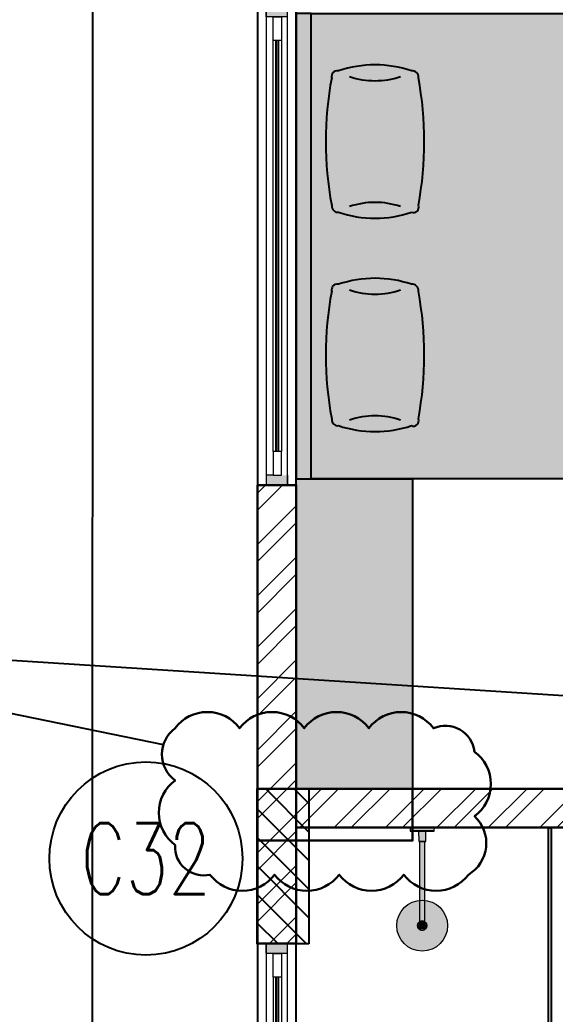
# Model space of a CAD drawing. Header units: inches. Extents: x 16106347 to 16308397, y -515360 to -420631.
# Drawn here: x 16155516 to 16157587, y -489545 to -485699 of the extents above; entities that cross this region are included whole.
import ezdxf
from ezdxf.enums import TextEntityAlignment as Align

# ---------------------------------------------------------------- set-up
doc = ezdxf.new("R2010")
doc.units = ezdxf.units.IN
doc.header["$LTSCALE"] = 1000
doc.header["$MEASUREMENT"] = 0
doc.linetypes.add('CENTER2', pattern=[1.125, 0.75, -0.125, 0.125, -0.125])
doc.linetypes.add('DASHED2', pattern=[0.375, 0.25, -0.125])
doc.layers.get('0').update_dxf_attribs({"color": 1})
for name, color, linetype in [('00', 252, 'Continuous'), ('DIEN HOA', 111, 'Continuous'), ('FURINTURE', 37, 'Continuous'), ('S-COLUMN', 1, 'Continuous'), ('S-COLUMN CIRCLE', 9, 'Continuous'), ('S-COLUMN HATCH', 8, 'Continuous'), ('S-COLUMN NO', 2, 'Continuous')]:
    doc.layers.add(name, color=color, linetype=linetype)
for name, color, linetype, lineweight in [('CHHAJJA', 251, 'Continuous', 25), ('Dimension', 18, 'Continuous', 5), ('estofado', 7, 'Continuous', 25), ('Fixture', 157, 'Continuous', 18), ('HA', 253, 'Continuous', 5), ('HACTH', 8, 'Continuous', 5), ('P GLASS', 140, 'Continuous', 25), ('WALL', 7, 'Continuous', 30), ('window', 150, 'Continuous', 9)]:
    doc.layers.add(name, color=color, linetype=linetype, lineweight=lineweight)
doc.styles.add('ROMANS', font='simplex.shx', dxfattribs={"width": 0.7})
doc.dimstyles.new('dim100', dxfattribs={"dimtxt": 250, "dimasz": 250, "dimexe": 200, "dimexo": 200, "dimgap": 100, "dimtad": 1, "dimdec": 0, "dimzin": 0, "dimdsep": 46, "dimtxsty": 'ROMANS', "dimcen": 0, "dimclrd": 5, "dimclre": 5, "dimclrt": 4, "dimadec": 0, "dimazin": 0, "dimtfac": 1, "dimtdec": 0, "dimtix": 1, "dimtofl": 0, "dimtmove": 2, "dimatfit": 3, "dimfxl": 0, "dimtolj": 1, "dimtzin": 0, "dimlwd": -1, "dimlwe": -1, "dimarcsym": 0})
pattern_1 = [(45, (20506.6113, 338131.157), (-3.97747564, 3.97747564), []), (45, (20509.263, 338131.157), (-3.97747564, 3.97747564), [])]

# ---------------------------------------------------------------- blocks, each defined once
blk = doc.blocks.new('SE2')
for p, q in [((88.9, 207.7), (88.6, 207.6)), ((88.9, 207.1), (88.6, 206.9)), ((88.9, 206.9), (88.6, 206.7)), ((88.9, 206.6), (88.6, 206.5)), ((88.9, 206), (88.6, 205.8)), ((88.9, 205.8), (88.6, 205.6)), ((88.9, 205.5), (88.6, 205.3)), ((88.9, 208.2), (88.7, 208)), ((88.9, 208), (88.7, 207.9)), ((88.9, 204.9), (88.7, 204.7)), ((88.9, 204.7), (88.7, 204.5)), ((89, 204.4), (88.7, 204.2)), ((89.1, 209.3), (88.8, 209.1)), ((89.1, 209.1), (88.8, 209)), ((89, 208.8), (88.8, 208.7)), ((89, 203.8), (88.8, 203.6)), ((89.1, 203.6), (88.8, 203.4)), ((89.2, 209.9), (88.9, 209.8)), ((89.1, 203.4), (88.9, 203.1)), ((89.3, 210.3), (89, 210.2)), ((89.3, 210.2), (89, 210.1)), ((89.2, 202.7), (89, 202.5)), ((89.3, 202.6), (89.1, 202.3)), ((89.3, 202.3), (89.1, 202)), ((89.5, 211), (89.2, 210.9)), ((89.6, 211.4), (89.3, 211.3)), ((89.6, 211.3), (89.3, 211.1)), ((89.5, 201.6), (89.3, 201.4)), ((89.5, 201.5), (89.3, 201.2)), ((89.6, 201.2), (89.4, 201)), ((89.8, 212), (89.5, 211.9)), ((89.9, 212.4), (89.6, 212.4)), ((89.9, 212.3), (89.6, 212.2)), ((89.8, 200.6), (89.7, 200.3)), ((89.9, 200.5), (89.7, 200.2)), ((90, 200.2), (89.8, 199.9)), ((90.2, 213.1), (89.9, 213)), ((90.3, 213.3), (90, 213.3)), ((90.4, 213.5), (90.1, 213.4)), ((90.2, 199.6), (90.1, 199.3)), ((90.3, 199.4), (90.1, 199.2)), ((90.4, 199.2), (90.2, 198.9)), ((90.6, 214.1), (90.3, 214)), ((90.8, 214.4), (90.5, 214.4)), ((90.8, 214.3), (90.5, 214.3)), ((90.7, 198.6), (90.5, 198.3)), ((90.7, 198.4), (90.6, 198.2)), ((90.9, 198.2), (90.7, 197.9)), ((91.2, 215), (90.8, 215)), ((91.3, 215.3), (91, 215.2)), ((91.4, 215.4), (91.1, 215.4)), ((91.2, 197.6), (91.1, 197.3)), ((91.3, 197.5), (91.2, 197.2)), ((91.4, 197.2), (91.3, 196.9)), ((91.7, 216), (91.4, 216)), ((91.9, 216.2), (91.6, 216.2)), ((92, 216.3), (91.7, 216.3)), ((91.8, 196.7), (91.7, 196.4)), ((91.9, 196.5), (91.8, 196.2)), ((92, 196.3), (91.9, 196)), ((92.4, 216.9), (92.1, 216.9)), ((92.5, 217.1), (92.2, 217.1)), ((92.6, 217.2), (92.3, 217.2)), ((92.4, 195.8), (92.3, 195.5)), ((92.5, 195.7), (92.4, 195.3)), ((92.7, 195.4), (92.6, 195.1)), ((93.1, 217.7), (92.7, 217.7)), ((93.2, 217.9), (92.9, 218)), ((93.3, 218), (93, 218.1)), ((93.8, 218.5), (93.5, 218.6)), ((94, 218.7), (93.7, 218.8)), ((94.1, 218.8), (93.8, 218.9)), ((94.6, 219.3), (94.3, 219.4)), ((94.8, 219.5), (94.5, 219.6)), ((94.9, 219.6), (94.6, 219.7)), ((95.4, 220), (95.1, 220.1)), ((95.7, 220.2), (95.3, 220.3)), ((95.8, 220.3), (95.5, 220.4)), ((96.3, 220.7), (96, 220.8)), ((96.5, 220.8), (96.2, 220.9)), ((96.7, 220.9), (96.4, 221)), ((97.2, 221.3), (96.9, 221.4)), ((97.5, 221.4), (97.2, 221.5)), ((97.6, 221.5), (97.3, 221.6)), ((98.2, 221.8), (97.9, 222)), ((98.4, 222), (98.2, 222.1)), ((98.6, 222), (98.3, 222.2)), ((99.2, 222.3), (98.9, 222.5)), ((99.4, 222.4), (99.2, 222.6)), ((99.6, 222.5), (99.3, 222.6)), ((100.2, 222.7), (99.9, 222.9)), ((100.5, 222.8), (100.2, 223)), ((100.6, 222.9), (100.3, 223)), ((101.2, 223.1), (101, 223.3)), ((101.5, 223.2), (101.2, 223.4)), ((101.6, 223.2), (101.4, 223.4)), ((102.3, 223.4), (102, 223.6)), ((102.6, 223.4), (102.3, 223.6)), ((102.7, 223.5), (102.5, 223.7)), ((103.4, 223.6), (103.1, 223.8)), ((103.6, 223.6), (103.4, 223.9)), ((103.8, 223.7), (103.6, 223.9)), ((104.4, 223.7), (104.2, 224)), ((104.7, 223.8), (104.5, 224)), ((104.9, 223.8), (104.7, 224)), ((105.5, 223.8), (105.3, 224.1)), ((105.8, 223.8), (105.6, 224.1)), ((106, 223.8), (105.8, 224.1)), ((106.6, 223.8), (106.5, 224.1)), ((106.9, 223.8), (106.7, 224.1)), ((107.1, 223.8), (106.9, 224.1)), ((107.7, 223.8), (107.6, 224.1)), ((108, 223.8), (107.9, 224)), ((108.2, 223.8), (108, 224)), ((108.8, 223.7), (108.7, 223.9)), ((109.1, 223.6), (109, 223.9)), ((109.3, 223.6), (109.1, 223.9)), ((109.9, 223.5), (109.8, 223.8)), ((110.2, 223.4), (110.1, 223.7)), ((110.3, 223.4), (110.2, 223.7)), ((111, 223.2), (110.9, 223.5)), ((111.3, 223.1), (111.1, 223.4)), ((111.4, 223.1), (111.3, 223.4)), ((112, 222.9), (111.9, 223.2)), ((112.3, 222.8), (112.2, 223.1)), ((112.4, 222.8), (112.4, 223.1)), ((113.1, 222.5), (113, 222.8)), ((113.3, 222.4), (113.3, 222.7)), ((113.5, 222.3), (113.4, 222.6)), ((114.1, 222.1), (114, 222.4)), ((114.3, 221.9), (114.3, 222.2)), ((114.4, 221.9), (114.4, 222.2)), ((115, 221.5), (115, 221.9)), ((115.3, 221.4), (115.2, 221.7)), ((115.4, 221.3), (115.4, 221.6)), ((116, 221), (116, 221.3)), ((116.2, 220.8), (116.2, 221.1)), ((116.3, 220.7), (116.3, 221.1)), ((116.9, 220.3), (116.9, 220.6)), ((117.1, 220.2), (117.1, 220.5)), ((117.2, 220.1), (117.2, 220.4)), ((117.7, 219.6), (117.7, 220)), ((117.9, 219.5), (118, 219.8)), ((118, 219.4), (118.1, 219.7)), ((118.5, 218.9), (118.6, 219.2)), ((118.7, 218.7), (118.8, 219)), ((118.8, 218.6), (118.9, 218.9)), ((119.3, 218.1), (119.4, 218.4)), ((119.5, 217.9), (119.6, 218.2)), ((119.6, 217.8), (119.7, 218.1)), ((120, 217.3), (120.1, 217.6)), ((120.1, 195.5), (120.4, 195.5)), ((120.2, 217), (120.3, 217.4)), ((120.2, 195.6), (120.5, 195.6)), ((120.3, 216.9), (120.4, 217.2)), ((120.3, 195.8), (120.6, 195.8)), ((120.7, 216.4), (120.8, 216.7)), ((120.7, 196.4), (121, 196.4)), ((120.8, 216.2), (120.9, 216.5)), ((120.8, 196.5), (121.1, 196.5)), ((120.9, 216), (121, 216.3)), ((121, 196.7), (121.3, 196.7)), ((121.3, 215.5), (121.4, 215.8)), ((121.3, 197.3), (121.6, 197.3)), ((121.4, 215.2), (121.5, 215.5)), ((121.4, 197.4), (121.7, 197.5)), ((121.5, 215.1), (121.6, 215.4)), ((121.5, 197.7), (121.9, 197.7)), ((121.8, 214.5), (122, 214.8)), ((121.9, 198.4), (122.2, 198.4)), ((121.9, 198.3), (122.2, 198.3)), ((122, 214.3), (122.1, 214.5)), ((122, 214.1), (122.2, 214.4)), ((122.1, 198.6), (122.4, 198.7)), ((122.3, 213.5), (122.5, 213.8)), ((122.3, 199.2), (122.6, 199.3)), ((122.4, 213.3), (122.6, 213.5)), ((122.4, 199.4), (122.7, 199.4)), ((122.5, 213.1), (122.6, 213.4)), ((122.5, 199.6), (122.8, 199.7)), ((122.7, 212.5), (122.9, 212.8)), ((122.8, 212.2), (123, 212.5)), ((122.8, 200.4), (123.1, 200.5)), ((122.8, 200.3), (123.1, 200.3)), ((122.9, 212.1), (123, 212.4)), ((122.9, 200.7), (123.2, 200.8)), ((123.1, 211.5), (123.3, 211.7)), ((123.1, 201.4), (123.4, 201.6)), ((123.1, 201.3), (123.4, 201.4)), ((123.2, 211.2), (123.4, 211.5)), ((123.2, 211.1), (123.4, 211.3)), ((123.2, 201.7), (123.5, 201.8)), ((123.4, 210.4), (123.6, 210.7)), ((123.4, 210.1), (123.6, 210.4)), ((123.4, 202.5), (123.7, 202.6)), ((123.4, 202.4), (123.7, 202.5)), ((123.5, 210), (123.7, 210.2)), ((123.5, 202.8), (123.8, 202.9)), ((123.6, 209.3), (123.8, 209.6)), ((123.6, 209.1), (123.9, 209.3)), ((123.6, 203.6), (123.9, 203.7)), ((123.6, 203.4), (123.9, 203.6)), ((123.7, 208.9), (123.9, 209.1)), ((123.7, 208.3), (124, 208.5)), ((123.7, 203.9), (123.9, 204)), ((123.8, 208), (124, 208.2)), ((123.8, 207.8), (124, 208)), ((123.8, 207.2), (124.1, 207.4)), ((123.8, 206.9), (124.1, 207.1)), ((123.8, 206.7), (124.1, 206.9)), ((123.8, 206.1), (124.1, 206.2)), ((123.8, 205.8), (124.1, 206)), ((123.8, 205.6), (124.1, 205.8)), ((123.8, 205), (124.1, 205.1)), ((123.8, 204.7), (124, 204.8)), ((123.8, 204.5), (124, 204.7)), ((93.1, 194.9), (93, 194.6)), ((93.2, 194.8), (93.1, 194.5)), ((93.4, 194.6), (93.3, 194.3)), ((93.9, 194.1), (93.8, 193.8)), ((94, 194), (93.9, 193.7)), ((94.2, 193.8), (94.1, 193.5)), ((94.7, 193.3), (94.6, 193)), ((94.8, 193.2), (94.7, 192.9)), ((95, 193.1), (95, 192.7)), ((95.5, 192.6), (95.5, 192.3)), ((95.6, 192.5), (95.6, 192.2)), ((95.8, 192.4), (95.8, 192.1)), ((96.4, 192), (96.4, 191.7)), ((96.5, 191.9), (96.5, 191.6)), ((96.7, 191.7), (96.7, 191.4)), ((97.3, 191.4), (97.3, 191.1)), ((97.4, 191.3), (97.5, 191)), ((97.7, 191.2), (97.7, 190.8)), ((98.3, 190.8), (98.3, 190.5)), ((98.4, 190.8), (98.4, 190.5)), ((98.6, 190.6), (98.7, 190.3)), ((99.2, 190.4), (99.3, 190.1)), ((99.4, 190.3), (99.4, 190)), ((99.6, 190.2), (99.7, 189.9)), ((100.3, 189.9), (100.3, 189.6)), ((100.4, 189.9), (100.5, 189.6)), ((100.7, 189.8), (100.8, 189.5)), ((101.3, 189.6), (101.4, 189.3)), ((101.4, 189.6), (101.6, 189.3)), ((101.7, 189.5), (101.8, 189.2)), ((102.4, 189.3), (102.5, 189)), ((102.5, 189.3), (102.6, 189)), ((102.8, 189.2), (102.9, 188.9)), ((103.4, 189.1), (103.6, 188.8)), ((103.6, 189.1), (103.7, 188.8)), ((103.9, 189), (104, 188.8)), ((104.5, 188.9), (104.7, 188.7)), ((104.7, 188.9), (104.8, 188.7)), ((105, 188.9), (105.1, 188.6)), ((105.6, 193.6), (105.6, 193.6)), ((105.6, 188.9), (105.8, 188.6)), ((105.8, 188.9), (106, 188.6)), ((106.1, 188.9), (106.2, 188.6)), ((106.7, 188.9), (106.9, 188.6)), ((106.9, 188.9), (107.1, 188.6)), ((107.2, 193.6), (107.2, 193.6)), ((107.2, 188.9), (107.4, 188.6)), ((107.8, 188.9), (108, 188.7)), ((108, 188.9), (108.2, 188.7)), ((108.3, 189), (108.5, 188.7)), ((108.9, 189), (109.1, 188.8)), ((109.1, 189.1), (109.3, 188.8)), ((109.3, 189.1), (109.6, 188.9)), ((110, 189.2), (110.2, 189)), ((110.1, 189.3), (110.4, 189.1)), ((110.4, 189.3), (110.7, 189.1)), ((111.1, 189.5), (111.3, 189.3)), ((111.2, 189.5), (111.5, 189.3)), ((111.5, 189.6), (111.7, 189.4)), ((112.1, 189.8), (112.4, 189.7)), ((112.2, 189.9), (112.5, 189.7)), ((112.5, 190), (112.8, 189.8)), ((113.1, 190.2), (113.4, 190.1)), ((113.3, 190.3), (113.5, 190.1)), ((113.5, 190.4), (113.8, 190.2)), ((114.1, 190.7), (114.4, 190.5)), ((114.3, 190.7), (114.5, 190.6)), ((114.5, 190.9), (114.8, 190.7)), ((115.1, 191.2), (115.4, 191.1)), ((115.2, 191.3), (115.5, 191.2)), ((115.5, 191.4), (115.8, 191.3)), ((116, 191.8), (116.3, 191.7)), ((116.2, 191.9), (116.5, 191.8)), ((116.4, 192), (116.7, 191.9)), ((116.9, 192.4), (117.2, 192.3)), ((117, 192.5), (117.4, 192.4)), ((117.3, 192.7), (117.6, 192.6)), ((117.8, 193.1), (118.1, 193)), ((117.9, 193.2), (118.2, 193.1)), ((118.1, 193.4), (118.4, 193.3)), ((118.6, 193.9), (118.9, 193.8)), ((118.7, 194), (119, 193.9)), ((118.9, 194.2), (119.2, 194.1)), ((119.4, 194.7), (119.7, 194.6)), ((119.5, 194.8), (119.8, 194.7)), ((119.6, 195), (120, 195))]:
    blk.add_line(p, q)
for radius in [100, 18, 17.5, 12.8, 7, 5]:
    blk.add_circle((106.3, 206.3), radius)
for centre, radius, start, end in [((106.3, 206.3), 17.8, 176.0408, 178.2152), ((106.3, 206.3), 17.7, 177.9612, 179.0104), ((106.3, 206.3), 17.7, 179.6408, 181.8152), ((106.3, 206.3), 17.7, 181.5612, 182.6104), ((106.3, 206.3), 17.8, 183.2408, 185.4152), ((106.3, 206.3), 17.8, 172.4408, 174.6152), ((106.3, 206.3), 17.7, 174.3612, 175.4104), ((106.3, 206.3), 17.7, 185.1612, 186.2104), ((106.3, 206.3), 17.8, 186.8408, 189.0152), ((106.3, 206.3), 17.8, 168.8408, 171.0152), ((106.3, 206.3), 17.7, 170.7612, 171.8104), ((106.3, 206.3), 17.8, 188.7612, 189.8104), ((106.3, 206.3), 17.7, 190.4408, 192.6152), ((106.3, 206.3), 17.7, 165.2408, 167.4152), ((106.3, 206.3), 17.8, 167.1612, 168.2104), ((106.3, 206.3), 17.7, 192.3612, 193.4104), ((106.3, 206.3), 17.7, 194.0408, 196.2152), ((106.3, 206.3), 17.7, 163.5612, 164.6104), ((106.3, 206.3), 17.8, 161.6408, 163.8152), ((106.3, 206.3), 17.7, 195.9612, 197.0104), ((106.3, 206.3), 17.7, 197.6408, 199.8152), ((106.3, 206.3), 17.8, 158.0408, 160.2152), ((106.3, 206.3), 17.8, 159.9612, 161.0104), ((106.3, 206.3), 17.7, 199.5612, 200.6104), ((106.3, 206.3), 17.8, 201.2408, 203.4152), ((106.3, 206.3), 17.7, 156.3612, 157.4104), ((106.3, 206.3), 17.8, 154.4408, 156.6152), ((106.3, 206.3), 17.8, 203.5458, 203.9013), ((106.3, 206.3), 17.8, 204.8408, 207.0152), ((106.3, 206.3), 17.7, 152.7612, 153.8104), ((106.3, 206.3), 17.7, 150.8408, 153.0152), ((106.3, 206.3), 17.8, 206.7612, 207.8104), ((106.3, 206.3), 17.8, 208.4408, 210.6152), ((106.3, 206.3), 17.8, 149.1612, 150.2104), ((106.3, 206.3), 17.8, 210.3612, 211.4104), ((106.3, 206.3), 17.8, 147.2408, 149.4152), ((106.3, 206.3), 17.7, 212.0408, 214.2152), ((106.3, 206.3), 17.8, 145.5612, 146.6104), ((106.3, 206.3), 17.7, 213.9612, 215.0104), ((106.3, 206.3), 17.8, 143.6408, 145.8152), ((106.3, 206.3), 17.7, 215.6408, 217.8152), ((106.3, 206.3), 17.8, 140.0408, 142.2152), ((106.3, 206.3), 17.8, 141.9612, 142.4755), ((106.3, 206.3), 17.8, 217.5612, 218.6104), ((106.3, 206.3), 17.8, 136.4408, 138.6152), ((106.3, 206.3), 17.8, 138.3612, 138.8755), ((106.3, 206.3), 17.8, 134.7612, 135.3304), ((106.3, 206.3), 17.8, 132.8408, 135.0152), ((106.3, 206.3), 17.7, 131.5036, 131.8816), ((106.3, 206.3), 17.7, 129.2408, 131.4152), ((106.3, 206.3), 17.8, 127.9036, 128.2816), ((106.3, 206.3), 17.7, 125.6408, 127.8152), ((106.3, 206.3), 17.7, 124.3036, 124.6816), ((106.3, 206.3), 17.7, 122.0408, 124.2152), ((105.9, 205.9), 9.46, 87.2573, 177.5032), ((106.3, 206.3), 9.9, 180, 359.9999), ((106.3, 206.3), 17.8, 120.7036, 121.0816), ((106.3, 206.3), 17.8, 118.4408, 120.6152), ((106.3, 206.3), 9.03, 89.9993, 0), ((106.3, 206.3), 17.8, 117.1036, 117.4816), ((106.3, 206.3), 17.8, 114.8408, 117.0152), ((106.3, 206.3), 17.8, 113.5036, 113.8816), ((106.3, 206.3), 17.8, 111.2408, 113.4152), ((106.3, 206.3), 17.7, 109.9036, 110.2816), ((106.3, 206.3), 17.7, 107.6408, 109.8152), ((106.3, 206.3), 17.7, 106.3036, 106.6816), ((106.3, 206.3), 17.7, 104.0408, 106.2152), ((106.3, 206.3), 17.7, 102.7036, 103.0816), ((106.3, 206.3), 17.7, 100.4408, 102.6152), ((106.3, 206.3), 17.8, 99.1036, 99.4816), ((106.3, 206.3), 17.8, 96.8408, 99.0152), ((106.3, 206.3), 2.5, 0, 180), ((106.3, 206.3), 2.5, 180, 0), ((106.3, 206.3), 17.7, 95.5036, 95.8816), ((106.3, 206.3), 17.8, 93.2408, 95.4152), ((106.3, 206.3), 17.7, 91.9036, 92.2816), ((106.3, 206.3), 17.7, 89.6408, 91.8152), ((106.8, 205.9), 9.46, 2.5329, 92.7064), ((106.3, 206.3), 17.7, 88.3036, 88.6816), ((106.3, 206.3), 17.8, 86.0408, 88.2152), ((106.3, 206.3), 9.03, 0, 86.4928), ((106.3, 206.3), 17.7, 84.7036, 85.0816), ((106.3, 206.3), 17.8, 82.4408, 84.6152), ((106.3, 206.3), 17.7, 81.1036, 81.4816), ((106.3, 206.3), 17.8, 78.8408, 81.0152), ((106.3, 206.3), 17.8, 77.5036, 77.8816), ((106.3, 206.3), 17.7, 75.2408, 77.4152), ((106.3, 206.3), 17.7, 73.9036, 74.2816), ((106.3, 206.3), 17.8, 71.6408, 73.8152), ((106.3, 206.3), 17.8, 70.3036, 70.6816), ((106.3, 206.3), 17.8, 68.0408, 70.2152), ((106.3, 206.3), 17.7, 66.7036, 67.0816), ((106.3, 206.3), 17.8, 64.4408, 66.6152), ((106.3, 206.3), 17.7, 63.1036, 63.4816), ((106.3, 206.3), 17.7, 60.8408, 63.0152), ((106.3, 206.3), 17.8, 59.5036, 59.8816), ((106.3, 206.3), 17.8, 57.2408, 59.4152), ((106.3, 206.3), 17.8, 55.9036, 56.2816), ((106.3, 206.3), 17.7, 53.6408, 55.9152), ((106.3, 206.3), 17.7, 52.3036, 53.0104), ((106.3, 206.3), 17.8, 50.0408, 52.2152), ((106.3, 206.3), 17.8, 48.3612, 49.0816), ((106.3, 206.3), 17.8, 46.4408, 48.6152), ((106.3, 206.3), 17.8, 44.7612, 45.8104), ((106.3, 206.3), 17.8, 42.8408, 45.0152), ((106.3, 206.3), 17.7, 41.1612, 42.2104), ((106.3, 206.3), 17.7, 39.2408, 41.4152), ((106.3, 206.3), 17.8, 320.0408, 322.2152), ((106.3, 206.3), 17.8, 37.5612, 38.6104), ((106.3, 206.3), 17.8, 321.9612, 322.4755), ((106.3, 206.3), 17.7, 35.6408, 37.8152), ((106.3, 206.3), 17.8, 323.6408, 325.8152), ((106.3, 206.3), 17.7, 33.9612, 35.0104), ((106.3, 206.3), 17.7, 32.0408, 34.2152), ((106.3, 206.3), 17.8, 325.5612, 326.6104), ((106.3, 206.3), 17.8, 327.2408, 329.4152), ((106.3, 206.3), 17.8, 30.3612, 31.4104), ((106.3, 206.3), 17.8, 28.4408, 30.6152), ((106.3, 206.3), 17.8, 329.1612, 330.2104), ((106.3, 206.3), 17.7, 330.8408, 333.0152), ((106.3, 206.3), 17.8, 26.7612, 27.8104), ((106.3, 206.3), 17.7, 332.7612, 333.8104), ((106.3, 206.3), 17.8, 24.8408, 27.0152), ((106.3, 206.3), 17.8, 334.4408, 336.6152), ((106.3, 206.3), 17.8, 23.5458, 23.9013), ((106.3, 206.3), 17.8, 21.2408, 23.4152), ((106.3, 206.3), 17.7, 336.3612, 337.4104), ((106.3, 206.3), 17.8, 338.0408, 340.2152), ((106.3, 206.3), 17.7, 19.5612, 20.6104), ((106.3, 206.3), 17.7, 17.6408, 19.8152), ((106.3, 206.3), 17.8, 339.9612, 341.0104), ((106.3, 206.3), 17.8, 341.6408, 343.8152), ((106.3, 206.3), 17.7, 15.9612, 17.0104), ((106.3, 206.3), 17.7, 14.0408, 16.2152), ((106.3, 206.3), 17.7, 343.5612, 344.6104), ((106.3, 206.3), 17.7, 345.2408, 347.4152), ((106.3, 206.3), 17.7, 12.3612, 13.4104), ((106.3, 206.3), 17.7, 10.4408, 12.6152), ((106.3, 206.3), 17.8, 347.1612, 348.2104), ((106.3, 206.3), 17.8, 8.7612, 9.8104), ((106.3, 206.3), 17.8, 348.8408, 351.0152), ((106.3, 206.3), 17.8, 6.8408, 9.0152), ((106.3, 206.3), 17.8, 352.4408, 354.6152), ((106.3, 206.3), 17.7, 350.7612, 351.8104), ((106.3, 206.3), 17.7, 5.1612, 6.2104), ((106.3, 206.3), 17.8, 3.2408, 5.4152), ((106.3, 206.3), 17.7, 354.3612, 355.4104), ((106.3, 206.3), 17.7, 1.5612, 2.6104), ((106.3, 206.3), 17.7, 359.6408, 1.8152), ((106.3, 206.3), 17.7, 357.9612, 359.0104), ((106.3, 206.3), 17.8, 356.0408, 358.2152), ((106.3, 206.3), 17.7, 219.2408, 221.4152), ((106.3, 206.3), 17.7, 221.1612, 222.2104), ((106.3, 206.3), 17.8, 222.8408, 225.0152), ((106.3, 206.3), 17.8, 224.7612, 225.8104), ((106.3, 206.3), 17.8, 226.4408, 228.6152), ((106.3, 206.3), 17.8, 228.3612, 229.4104), ((106.3, 206.3), 17.8, 230.0408, 232.2152), ((106.3, 206.3), 17.8, 232.3036, 233.0104), ((106.3, 206.3), 17.8, 233.6408, 235.8152), ((106.3, 206.3), 17.8, 235.9036, 236.2816), ((106.3, 206.3), 17.8, 237.2408, 239.4152), ((106.3, 206.3), 17.8, 239.5036, 239.8816), ((106.3, 206.3), 17.7, 240.8408, 243.0152), ((106.3, 206.3), 17.7, 243.1036, 243.4816), ((106.3, 206.3), 17.8, 244.4408, 246.6152), ((106.3, 206.3), 17.7, 246.7036, 247.0816), ((106.3, 206.3), 17.8, 248.0408, 250.2152), ((106.3, 206.3), 17.8, 250.3036, 250.6816), ((106.3, 206.3), 17.8, 251.6408, 253.8152), ((106.3, 206.3), 17.7, 253.9036, 254.2816), ((106.3, 206.3), 17.7, 255.2408, 257.4152), ((106.3, 206.3), 17.8, 257.5036, 257.8816), ((106.3, 206.3), 17.8, 258.8408, 261.0152), ((106.3, 206.3), 17.7, 261.1036, 261.4816), ((106.3, 206.3), 17.8, 262.4408, 264.6152), ((106.3, 206.3), 17.7, 264.3612, 265.0816), ((106.3, 206.3), 17.8, 266.0408, 268.2152), ((106.3, 206.3), 17.7, 268.4073, 268.6816), ((106.3, 206.3), 17.7, 269.6408, 271.8152), ((106.3, 206.3), 17.7, 271.5612, 272.2816), ((106.3, 206.3), 17.8, 273.2408, 275.4152), ((106.3, 206.3), 17.7, 275.5036, 275.8816), ((106.3, 206.3), 17.8, 276.8408, 279.0152), ((106.3, 206.3), 17.8, 279.1036, 279.4816), ((106.3, 206.3), 17.7, 280.4408, 282.6152), ((106.3, 206.3), 17.7, 282.7036, 283.0816), ((106.3, 206.3), 17.7, 284.0408, 286.2152), ((106.3, 206.3), 17.7, 286.3036, 286.6816), ((106.3, 206.3), 17.7, 287.6408, 289.8152), ((106.3, 206.3), 17.7, 289.9036, 290.2816), ((106.3, 206.3), 17.8, 291.2408, 293.4152), ((106.3, 206.3), 17.8, 293.5036, 293.8816), ((106.3, 206.3), 17.8, 294.8408, 297.0152), ((106.3, 206.3), 17.8, 297.1036, 297.4816), ((106.3, 206.3), 17.8, 298.4408, 300.6152), ((106.3, 206.3), 17.8, 300.7036, 301.0816), ((106.3, 206.3), 17.7, 302.0408, 304.2152), ((106.3, 206.3), 17.7, 304.3036, 304.6816), ((106.3, 206.3), 17.7, 305.6408, 307.8152), ((106.3, 206.3), 17.8, 307.9036, 308.2816), ((106.3, 206.3), 17.7, 309.2408, 311.4152), ((106.3, 206.3), 17.7, 311.5036, 311.8816), ((106.3, 206.3), 17.8, 312.8408, 315.0152), ((106.3, 206.3), 17.8, 314.7612, 315.3304), ((106.3, 206.3), 17.8, 316.4408, 318.6152), ((106.3, 206.3), 17.8, 318.3612, 318.8755)]:
    blk.add_arc(centre, radius, start, end)
for centre, major_axis, ratio, start_param, end_param in [((141, 232), (-50.6, -32), 0.418727, -0.307586, -0.297958), ((139.3, 234.1), (-48.5, -35.1), 0.418726, -0.307586, -0.297957), ((137.5, 236.1), (-46.2, -38.1), 0.418726, -0.307585, -0.297957), ((135.6, 238), (-43.7, -40.9), 0.418726, -0.307585, -0.297957), ((142.5, 229.7), (-52.6, -28.8), 0.418726, -0.307586, -0.297958), ((133.5, 239.8), (-41.1, -43.6), 0.418726, -0.307585, -0.297957), ((143.9, 227.4), (-54.3, -25.4), 0.418726, -0.307586, -0.297958), ((131.4, 241.4), (-38.3, -46.1), 0.418726, -0.307585, -0.297957), ((145.2, 225), (-55.7, -22), 0.418726, -0.307586, -0.297958), ((129.1, 242.9), (-35.3, -48.4), 0.418726, -0.307585, -0.297957), ((146.3, 222.5), (-57, -18.4), 0.418726, -0.307585, -0.297957), ((126.8, 244.3), (-32.2, -50.5), 0.418726, -0.307586, -0.297958), ((147.2, 220), (-58.1, -14.8), 0.418726, -0.307586, -0.297957), ((124.4, 245.5), (-29, -52.5), 0.418726, -0.307586, -0.297958), ((148, 217.4), (-58.9, -11.1), 0.418726, -0.307585, -0.297957), ((121.9, 246.5), (-25.6, -54.2), 0.418726, -0.307586, -0.297958), ((148.6, 214.8), (-59.5, -7.4), 0.418726, -0.307585, -0.297957), ((119.3, 247.4), (-22.2, -55.7), 0.418726, -0.307586, -0.297958), ((149, 212.1), (-59.8, -3.7), 0.418726, -0.307585, -0.297957), ((116.7, 248.2), (-18.6, -56.9), 0.418726, -0.307586, -0.297958), ((149.3, 209.4), (-59.9, 0.1), 0.418726, -0.307586, -0.297958), ((149.4, 206.7), (-59.8, 3.9), 0.418726, -0.307585, -0.297957), ((149.4, 204), (-59.4, 7.6), 0.418726, -0.307586, -0.297958), ((149.1, 201.3), (-58.8, 11.3), 0.418726, -0.307585, -0.297957), ((148.7, 198.6), (-58, 15), 0.418726, -0.307586, -0.297958), ((148.2, 196), (-56.9, 18.6), 0.418726, -0.307586, -0.297958), ((147.4, 193.4), (-55.7, 22.2), 0.418726, -0.307586, -0.297958), ((146.5, 190.8), (-54.2, 25.6), 0.418726, -0.307586, -0.297958), ((145.5, 188.3), (-52.5, 29), 0.418726, -0.307586, -0.297958), ((144.3, 185.9), (-50.5, 32.2), 0.418726, -0.307586, -0.297958), ((142.9, 183.6), (-48.4, 35.3), 0.418726, -0.307585, -0.297957), ((141.4, 181.3), (-46.1, 38.3), 0.418726, -0.307585, -0.297957), ((139.8, 179.2), (-43.6, 41.1), 0.418726, -0.307585, -0.297957), ((138, 177.1), (-40.9, 43.7), 0.418726, -0.307585, -0.297957), ((136.1, 175.2), (-38.1, 46.2), 0.418726, -0.307585, -0.297957), ((134.1, 173.4), (-35.1, 48.5), 0.418726, -0.307585, -0.297957), ((132, 171.7), (-32, 50.6), 0.418727, -0.307586, -0.297958), ((129.7, 170.2), (-28.8, 52.6), 0.418726, -0.307586, -0.297958), ((127.4, 168.8), (-25.4, 54.3), 0.418726, -0.307586, -0.297958), ((125, 167.5), (-22, 55.7), 0.418726, -0.307586, -0.297958), ((122.5, 166.4), (-18.4, 57), 0.418726, -0.307585, -0.297957), ((120, 165.5), (-14.8, 58.1), 0.418726, -0.307586, -0.297957), ((117.4, 164.7), (-11.1, 58.9), 0.418726, -0.307585, -0.297957), ((114.8, 164.1), (-7.4, 59.5), 0.418726, -0.307585, -0.297957), ((112.1, 163.7), (-3.7, 59.8), 0.418726, -0.307585, -0.297957), ((109.4, 163.4), (0, 57.6), 1, -0.133985, -0.129634), ((106.7, 163.3), (3.9, 59.8), 0.418726, -0.307585, -0.297957), ((104, 163.3), (7.6, 59.4), 0.418726, -0.307586, -0.297958), ((101.3, 163.6), (11.3, 58.8), 0.418726, -0.307585, -0.297957), ((98.6, 164), (15, 58), 0.418726, -0.307586, -0.297958), ((63.4, 203.3), (59.9, -0.1), 0.418726, -0.307586, -0.297958), ((96, 164.5), (18.6, 56.9), 0.418726, -0.307586, -0.297958), ((63.7, 200.6), (59.8, 3.7), 0.418726, -0.307585, -0.297957), ((93.4, 165.3), (22.2, 55.7), 0.418726, -0.307586, -0.297958), ((64.1, 197.9), (59.5, 7.4), 0.418726, -0.307585, -0.297957), ((90.8, 166.2), (25.6, 54.2), 0.418726, -0.307586, -0.297958), ((64.7, 195.3), (58.9, 11.1), 0.418726, -0.307585, -0.297957), ((88.3, 167.2), (29, 52.5), 0.418726, -0.307586, -0.297958), ((65.5, 192.7), (58.1, 14.8), 0.418726, -0.307586, -0.297957), ((85.9, 168.4), (32.2, 50.5), 0.418726, -0.307586, -0.297958), ((66.4, 190.2), (57, 18.4), 0.418726, -0.307585, -0.297957), ((83.6, 169.8), (35.3, 48.4), 0.418726, -0.307585, -0.297957), ((67.5, 187.7), (55.7, 22), 0.418726, -0.307586, -0.297958), ((81.3, 171.3), (38.3, 46.1), 0.418726, -0.307585, -0.297957), ((68.8, 185.3), (54.3, 25.4), 0.418726, -0.307586, -0.297958), ((79.2, 172.9), (41.1, 43.6), 0.418726, -0.307585, -0.297957), ((70.2, 183), (52.6, 28.8), 0.418726, -0.307586, -0.297958), ((77.1, 174.7), (43.7, 40.9), 0.418726, -0.307585, -0.297957), ((71.7, 180.7), (50.6, 32), 0.418727, -0.307586, -0.297958), ((75.2, 176.6), (46.2, 38.1), 0.418726, -0.307585, -0.297957), ((73.4, 178.6), (48.5, 35.1), 0.418726, -0.307586, -0.297957), ((114.1, 248.7), (-15, -58), 0.418726, -0.307586, -0.297958), ((111.4, 249.1), (-11.3, -58.8), 0.418726, -0.307585, -0.297957), ((108.7, 249.4), (-7.6, -59.4), 0.418726, -0.307586, -0.297958), ((106, 249.4), (-3.9, -59.8), 0.418726, -0.307585, -0.297957), ((103.3, 249.3), (-0.1, -59.9), 0.418726, -0.307586, -0.297958), ((100.6, 249), (3.7, -59.8), 0.418726, -0.307585, -0.297957), ((97.9, 248.6), (7.4, -59.5), 0.418726, -0.307585, -0.297957), ((95.3, 248), (11.1, -58.9), 0.418726, -0.307585, -0.297957), ((92.7, 247.2), (14.8, -58.1), 0.418726, -0.307586, -0.297957), ((90.2, 246.3), (18.4, -57), 0.418726, -0.307585, -0.297957), ((87.7, 245.2), (22, -55.7), 0.418726, -0.307586, -0.297958), ((85.3, 243.9), (25.4, -54.3), 0.418726, -0.307586, -0.297958), ((83, 242.5), (28.8, -52.6), 0.418726, -0.307586, -0.297958), ((80.7, 241), (32, -50.6), 0.418727, -0.307586, -0.297958), ((78.6, 239.3), (35.1, -48.5), 0.418726, -0.307585, -0.297957), ((76.6, 237.5), (38.1, -46.2), 0.418726, -0.307585, -0.297957), ((74.7, 235.6), (40.9, -43.7), 0.418726, -0.307585, -0.297957), ((72.9, 233.5), (43.6, -41.1), 0.418726, -0.307585, -0.297957), ((71.3, 231.4), (46.1, -38.3), 0.418726, -0.307585, -0.297957), ((69.8, 229.1), (48.4, -35.3), 0.418726, -0.307585, -0.297957), ((68.4, 226.8), (50.5, -32.2), 0.418726, -0.307586, -0.297958), ((67.2, 224.4), (52.5, -29), 0.418726, -0.307586, -0.297958), ((66.2, 221.9), (54.2, -25.6), 0.418726, -0.307586, -0.297958), ((65.3, 219.3), (55.7, -22.2), 0.418726, -0.307586, -0.297958), ((64.5, 216.7), (56.9, -18.6), 0.418726, -0.307586, -0.297958), ((64, 214.1), (58, -15), 0.418726, -0.307586, -0.297958), ((63.6, 211.4), (58.8, -11.3), 0.418726, -0.307585, -0.297957), ((63.3, 208.7), (59.4, -7.6), 0.418726, -0.307586, -0.297958), ((63.3, 206), (59.8, -3.9), 0.418726, -0.307585, -0.297957)]:
    blk.add_ellipse(centre, major_axis=major_axis, ratio=ratio, start_param=start_param, end_param=end_param)
blk = doc.blocks.new('HNDJ')
at = {"layer": 'HACTH', "lineweight": 40}
h = blk.add_hatch(color=7, dxfattribs=at)
h.dxf.hatch_style = 1
h.paths.add_polyline_path([(1092602.45, 225672.76), (1092598.67, 225672.76), (1092598.69, 225672.22), (1092602.43, 225672.22)])
h.paths.add_polyline_path([(1092600, 225672.17), (1092599.91, 225672.17, -0.007529), (1092598.73, 225672.19), (1092602.4, 225672.19, -0.007529), (1092601.21, 225672.17), (1092601.13, 225672.17), (1092601.11, 225670.57), (1092600.02, 225670.57)])
h.paths.add_polyline_path([(1092600.98, 225670.57), (1092600.15, 225670.57), (1092600.15, 225661.48, -0.05265), (1092600.98, 225661.47)])
h.paths.add_polyline_path([(1092600.98, 225661.47), (1092600.98, 225659.57), (1092600.98, 225658.13, -0.236153), (1092601.26, 225657.56, -1), (1092599.84, 225657.56, -0.017752), (1092599.85, 225657.61, -0.031426), (1092599.87, 225657.7), (1092599.88, 225657.7), (1092599.88, 225657.71), (1092599.87, 225657.71), (1092599.87, 225657.7, -0.015709), (1092599.88, 225657.74), (1092599.89, 225657.74), (1092599.89, 225657.75), (1092599.88, 225657.75), (1092599.88, 225657.74, -0.02304), (1092599.89, 225657.8, -0.024092), (1092599.92, 225657.86, -0.015709), (1092599.94, 225657.9, -0.015709), (1092599.96, 225657.94, -0.098724), (1092600.15, 225658.14), (1092600.15, 225659.57), (1092600.15, 225661.48, 0.384575), (1092596.61, 225657.56, 1), (1092604.49, 225657.56, 0.382876)])
h.paths.add_polyline_path([(1092600.98, 225661.47, 0.05265), (1092600.15, 225661.48), (1092600.15, 225659.57), (1092600.15, 225658.14, -0.321997), (1092600.98, 225658.13), (1092600.98, 225659.57)])
at = {"linetype": 'Continuous'}
for p, q in [((1092602.45, 225672.76), (1092598.67, 225672.76)), ((1092598.67, 225672.76), (1092598.69, 225672.22)), ((1092602.43, 225672.22), (1092598.69, 225672.22)), ((1092598.73, 225672.19), (1092602.4, 225672.19)), ((1092599.91, 225672.17), (1092601.21, 225672.17)), ((1092600, 225672.17), (1092600.02, 225670.58)), ((1092601.11, 225670.58), (1092601.13, 225672.17)), ((1092602.43, 225672.22), (1092602.45, 225672.76)), ((1092601.11, 225670.58), (1092600.02, 225670.58)), ((1092600.02, 225670.57), (1092601.1, 225670.57)), ((1092600.15, 225670.57), (1092600.15, 225659.57)), ((1092600.98, 225659.57), (1092600.98, 225670.57)), ((1092600.15, 225659.57), (1092600.15, 225657.97)), ((1092600.98, 225657.97), (1092600.98, 225659.57))]:
    blk.add_line(p, q, dxfattribs=at)
at = {"linetype": 'CENTER2'}
blk.add_line((1092601.35, 225672.76), (1092599.78, 225672.76), dxfattribs=at)
at = {"linetype": 'Continuous'}
for centre, radius, start, end in [((1092598.73, 225672.23), 0.0394, 182, 268.1886), ((1092599.97, 225711.54), 39.37, 268.1886, 269.9139), ((1092601.15, 225711.54), 39.37, 270.0861, 271.8114), ((1092602.39, 225672.23), 0.0394, 271.8114, 358), ((1092600.02, 225670.58), 0.00787, 180.7, 270), ((1092601.1, 225670.58), 0.00787, 270, 359.3), ((1092600.56, 225657.97), 0.413, 180, 0)]:
    blk.add_arc(centre, radius, start, end, dxfattribs=at)
at = {"xscale": 0.03937007882632315, "yscale": 0.03937007882632315, "zscale": 0.03937007882632315}
blk.add_blockref('SE2', (1092596.36, 225649.44), dxfattribs=at)
blk = doc.blocks.new('pillow')
blk.add_hatch(color=256).paths.add_polyline_path([(412048.48, 5390.14, 0.238211), (412047.59, 5389.78, 0.284772), (412047.32, 5388.99, 0.164785), (412047.32, 5376.65, 0.323697), (412047.49, 5375.73, 0.297222), (412048.48, 5375.5, 0.092561), (412070.03, 5375.5, 0.247076), (412070.89, 5375.83, 0.237804), (412071.18, 5376.65, 0.164785), (412071.18, 5388.99, 0.247836), (412070.87, 5389.99, 0.113297), (412070.03, 5390.14, 0.092561)])
at = {"layer": 'estofado', "color": 250, "ltscale": 0.2}
for centre, radius, start, end in [((412048.1, 5389.17), 0.797, 129.7359, 193.3179), ((412048.39, 5389.08), 1.06, 85.146, 138.741), ((412059.25, 5332.44), 58.7, 79.4235, 100.5765), ((412070.12, 5388.24), 1.91, 66.9575, 92.813), ((412070.07, 5389.19), 1.13, 349.5802, 45.2583), ((412065.53, 5382.82), 19.22, 161.2852, 198.7148), ((412052.98, 5382.82), 19.22, 341.2852, 18.7148), ((412035.64, 5382.82), 13.34, 341.1598, 18.8402), ((412082.86, 5382.82), 13.34, 161.1598, 198.8402), ((412048.05, 5376.31), 0.803, 154.5497, 226.2961), ((412070.23, 5376.53), 0.965, 313.7321, 7.239), ((412048.16, 5376.37), 0.926, 223.7751, 289.9875), ((412059.25, 5433.2), 58.7, 259.4235, 280.5765), ((412070.14, 5376.49), 0.996, 263.4894, 319.0033)]:
    blk.add_arc(centre, radius, start, end, dxfattribs=at)
blk = doc.blocks.new('TYTYTY')
for points in [[(151120.92, -46605.25), (151120.92, -46535.04, -0.414214), (151126.42, -46529.54), (151187.42, -46529.54, -0.414214), (151192.92, -46535.04), (151192.92, -46605.25)], [(151192.92, -46607.54), (151192.92, -46589.54), (151240.92, -46589.54), (151240.92, -46607.54)], [(151120.92, -46605.25), (151120.92, -46607.54), (151192.92, -46607.54), (151192.92, -46605.25)]]:
    blk.add_hatch(color=7).paths.add_polyline_path(points)
at = {"layer": 'FURINTURE', "color": 7}
blk.add_lwpolyline([(151192.92, -46605.25), (151120.92, -46605.25), (151120.92, -46535.04, -0.414214), (151126.42, -46529.54), (151187.42, -46529.54, -0.414214), (151192.92, -46535.04)], format="xyb", close=True, dxfattribs=at)
at = {"layer": 'FURINTURE', "color": 7, "ltscale": 1.5}
blk.add_lwpolyline([(151240.92, -46589.54), (151240.92, -46607.54), (151192.92, -46607.54), (151192.92, -46589.54)], close=True, dxfattribs=at)
at = {"layer": 'FURINTURE', "color": 7}
blk.add_lwpolyline([(151120.92, -46605.25), (151120.92, -46607.54), (151192.92, -46607.54), (151192.92, -46605.25)], close=True, dxfattribs=at)
at = {"layer": 'FURINTURE', "xscale": 0.9166666666666666, "yscale": 0.9166666666666666, "zscale": 0.9166666666666666, "rotation": 180}
for p in [(528861.73, -41661.09), (528894.76, -41661.09)]:
    blk.add_blockref('pillow', p, dxfattribs=at)
blk = doc.blocks.new('ert')
at = {"layer": 'P GLASS', "color": 140, "ltscale": 19}
for points in [[(24.4, 1.76), (-39.19, 1.76)], [(24.4, 1.43), (-39.19, 1.43)]]:
    blk.add_lwpolyline(points, dxfattribs=at)
at = {"layer": 'window', "color": 7}
blk.add_line((-39.19, 2.26), (24.4, 2.26, 0), dxfattribs=at)
at = {"layer": 'window', "color": 18, "ltscale": 19}
blk.add_line((-39.19, 0.94), (24.4, 0.94, 0), dxfattribs=at)
blk.add_lwpolyline([(29.6, 0), (-44.4, 0), (-44.4, 3.33), (29.6, 3.33)], close=True, dxfattribs=at)
blk = doc.blocks.new('r5yy6y')
at = {"layer": 'HACTH', "lineweight": -3, "ltscale": 1.5}
for points in [[(-27.94, -8.8), (-27.94, -5.48), (-29.48, -5.48), (-29.48, -8.8), (-27.96, -8.8)], [(44.51, -8.8), (44.51, -5.48), (42.97, -5.48), (42.97, -6.55), (42.97, -7.87), (42.97, -8.8)]]:
    blk.add_hatch(color=252, dxfattribs=at).paths.add_polyline_path(points)
at = {"layer": 'window', "color": 18, "ltscale": 19}
for p, q in [((-27.94, -5.48), (-29.48, -5.48)), ((-27.94, -6.55), (-27.94, -5.48)), ((42.97, -6.55, 0), (42.97, -5.48, 0)), ((42.97, -5.48, 0), (44.51, -5.48, 0)), ((-27.94, -6.55), (-27.94, -7.87)), ((-27.94, -7.87), (-27.94, -6.55)), ((-27.94, -8.8), (-29.48, -8.8)), ((-27.94, -8.8), (-27.94, -7.87)), ((42.97, -8.8, 0), (44.51, -8.8, 0))]:
    blk.add_line(p, q, dxfattribs=at)
blk.add_lwpolyline([(-27.94, -7.87), (-24.28, -7.87), (-24.28, -6.55), (-27.94, -6.55)], close=True, dxfattribs=at)
at = {"layer": 'window', "color": 18, "ltscale": 19, "elevation": 0}
blk.add_lwpolyline([(42.97, -7.87), (39.31, -7.87), (39.31, -6.55), (42.97, -6.55)], close=True, dxfattribs=at)
at = {"layer": 'WALL', "lineweight": 18}
blk.add_blockref('ert', (14.91, -8.8), dxfattribs=at)
blk = doc.blocks.new('rgrreg')
at = {"layer": 'HACTH', "lineweight": -3, "ltscale": 1.5}
for points in [[(-23.26, -2.26), (-23.26, 1.07), (-24.8, 1.07), (-24.8, -2.26), (-23.27, -2.26)], [(5.2, -2.26), (5.2, 1.07), (3.66, 1.07), (3.66, 0), (3.66, -1.32), (3.66, -2.26)]]:
    blk.add_hatch(color=252, dxfattribs=at).paths.add_polyline_path(points)
at = {"layer": 'P GLASS', "color": 140, "ltscale": 19, "elevation": 0}
for points in [[(0, -0.5), (-19.59, -0.5)], [(0, -0.82), (-19.59, -0.82)]]:
    blk.add_lwpolyline(points, dxfattribs=at)
at = {"layer": 'window', "color": 18, "ltscale": 19}
for p, q in [((-23.26, 1.07), (-24.8, 1.07)), ((-23.26, 0), (-23.26, 1.07)), ((-23.26, -1.32), (-23.26, 0)), ((-23.26, 0), (-23.26, -1.32)), ((3.66, 1.07), (5.2, 1.07)), ((3.66, 0), (3.66, 1.07)), ((-23.26, -2.26), (-23.26, -1.32)), ((-19.59, -1.32), (0, -1.32)), ((-23.26, -2.26), (-24.8, -2.26)), ((3.66, -2.26), (5.2, -2.26))]:
    blk.add_line(p, q, dxfattribs=at)
at = {"layer": 'window', "color": 7}
blk.add_line((-19.59, 0), (0, 0), dxfattribs=at)
at = {"layer": 'window', "color": 18, "ltscale": 19, "elevation": 0}
blk.add_lwpolyline([(5.2, -2.26), (-24.8, -2.26), (-24.8, 1.07), (5.2, 1.07)], close=True, dxfattribs=at)
at = {"layer": 'window', "color": 18, "ltscale": 19}
for points in [[(-23.26, -1.32), (-19.59, -1.32), (-19.59, 0), (-23.26, 0)], [(3.66, -1.32), (0, -1.32), (0, 0), (3.66, 0)]]:
    blk.add_lwpolyline(points, close=True, dxfattribs=at)
blk = doc.blocks.new('zw$8369')
at = {"layer": 'HA'}
h = blk.add_hatch(dxfattribs=at)
h.set_pattern_fill('ANSI32', color=251, scale=15, angle=360, style=0)
h.set_pattern_definition(pattern_1)
h.paths.add_polyline_path([(-1687.63, -199.86), (-1681.63, -199.86), (-1681.63, -270.81), (-1687.63, -270.81)])
h = blk.add_hatch(dxfattribs=at)
h.set_pattern_fill('ANSI32', color=251, scale=15, angle=360, style=0)
h.set_pattern_definition(pattern_1)
h.paths.add_polyline_path([(-1681.63, -246.86), (-1459.63, -246.86), (-1459.63, -252.86), (-1681.63, -252.86)])
at = {"layer": 'CHHAJJA', "color": 251, "linetype": 'DASHED2', "ltscale": 4, "elevation": 0}
blk.add_lwpolyline([(-1687.69, -1025.75), (-1713.18, -1025.75), (-1713.12, 245.07), (-1687.62, 245.07)], close=True, dxfattribs=at)
at = {"layer": 'FURINTURE', "color": 251, "elevation": 0}
for points in [[(-1687.63, -199.86), (-1681.63, -199.86), (-1681.63, -125.86), (-1687.63, -125.86)], [(-1687.63, -300.81), (-1681.63, -300.81), (-1681.63, -270.81), (-1687.63, -270.81)]]:
    blk.add_lwpolyline(points, close=True, dxfattribs=at)
at = {"layer": 'WALL', "color": 251, "elevation": 0}
for points in [[(-1687.63, -199.86), (-1687.63, -270.81), (-1681.63, -270.81), (-1681.63, -199.86)], [(-1681.63, -246.86), (-1459.63, -246.86), (-1459.63, -252.86), (-1681.63, -252.86)]]:
    blk.add_lwpolyline(points, close=True, dxfattribs=at)
at = {"layer": 'WALL', "color": 251, "lineweight": 25, "elevation": 0}
blk.add_lwpolyline([(-1642.13, -292.77), (-1642.13, -252.92), (-1642.63, -252.92), (-1642.63, -292.77)], close=True, dxfattribs=at)
at = {"layer": 'Dimension', "color": 251, "ltscale": 1.5, "rotation": 269.9999999999999}
blk.add_blockref('TYTYTY', (44925.91, 150994.06, 0), dxfattribs=at)
at = {"layer": 'Fixture', "color": 251, "rotation": 0.008065731956435838}
blk.add_blockref('HNDJ', (-1094230.91, -226079.4, 0), dxfattribs=at)
at = {"layer": 'FURINTURE', "color": 251, "xscale": -1, "rotation": 89.99999999999987}
blk.add_blockref('rgrreg', (-1685.22, -295.61, 0), dxfattribs=at)
at = {"layer": 'WALL', "color": 251, "lineweight": 18, "xscale": -1, "rotation": 89.99999999999939}
blk.add_blockref('r5yy6y', (-1691.77, -155.35, 0), dxfattribs=at)

msp = doc.modelspace()

# ---------------------------------------------------------------- hatches: boundary and pattern name
at = {"layer": 'S-COLUMN HATCH'}
h = msp.add_hatch(dxfattribs=at)
h.set_pattern_fill('ANSI31', color=256, scale=625, angle=270, style=0)
h.set_pattern_definition([(315, (16120379.79, 248112.11), (55.242717, 55.242717), [])])
h.paths.add_polyline_path([(16156434, -489273.8), (16156434, -488673.8), (16156634, -488673.8), (16156634, -489273.8)])

# ---------------------------------------------------------------- linework, layer by layer
at = {"layer": 'DIEN HOA', "color": 5, "linetype": 'Continuous', "lineweight": 30, "elevation": 0}
msp.add_lwpolyline([(16156116.2, -488439, -0.5), (16156366.2, -488439, -0.5), (16156616.2, -488439, -0.5), (16156866.2, -488439, -0.5), (16157116.2, -488439, -0.5), (16157275.4, -488529.8, -0.5), (16157275.4, -488779.8, -0.5), (16157251.4, -489005.8, -0.5), (16157001.4, -489005.8, -0.5), (16156751.4, -489005.8, -0.5), (16156501.4, -489005.8, -0.5), (16156251.4, -489005.8, -0.5), (16156116.2, -488891, -0.5), (16156116.2, -488641, -0.5)], format="xyb", close=True, dxfattribs=at)
at = {"layer": 'S-COLUMN', "ltscale": 5, "elevation": 0}
msp.add_lwpolyline([(16156634, -489273.8), (16156434, -489273.8), (16156434, -488673.8), (16156634, -488673.8)], close=True, dxfattribs=at)
at = {"layer": 'S-COLUMN', "color": 5, "lineweight": 30, "ltscale": 5, "elevation": 0}
msp.add_lwpolyline([(16156435.1, -488873.8), (16156435.1, -488673.8), (16157035.1, -488673.8), (16157035.1, -488873.8)], close=True, dxfattribs=at)
at = {"layer": 'S-COLUMN CIRCLE'}
msp.add_circle((16156003.6, -488943.3, 0), 373.6, dxfattribs=at)

# ---------------------------------------------------------------- block references
at = {"layer": '00', "color": 1, "linetype": 'Continuous', "xscale": 25, "yscale": 25, "zscale": 25}
msp.add_blockref('zw$8369', (16198625.9, -482502.1, 0), dxfattribs=at)

# ---------------------------------------------------------------- texts
at = {"layer": 'S-COLUMN NO', "style": 'ROMANS', "width": 0.7}
msp.add_text('C32', height=275, dxfattribs=at).set_placement((16156003.6, -488943.3, 0), align=Align.MIDDLE)

# ---------------------------------------------------------------- leaders
at = {"layer": 'DIEN HOA', "color": 5, "linetype": 'Continuous'}
for points in [[(16156071.2, -488502.9, 0), (16154036.9, -488085.1, 0)], [(16161165.8, -488540, 0), (16154036.9, -488085.1, 0)]]:
    msp.add_leader(points, dimstyle='dim100', override={"dimasz": 12, "dimgap": 100, "dimtad": 0}, dxfattribs=at)

doc.saveas('drawing.dxf')
